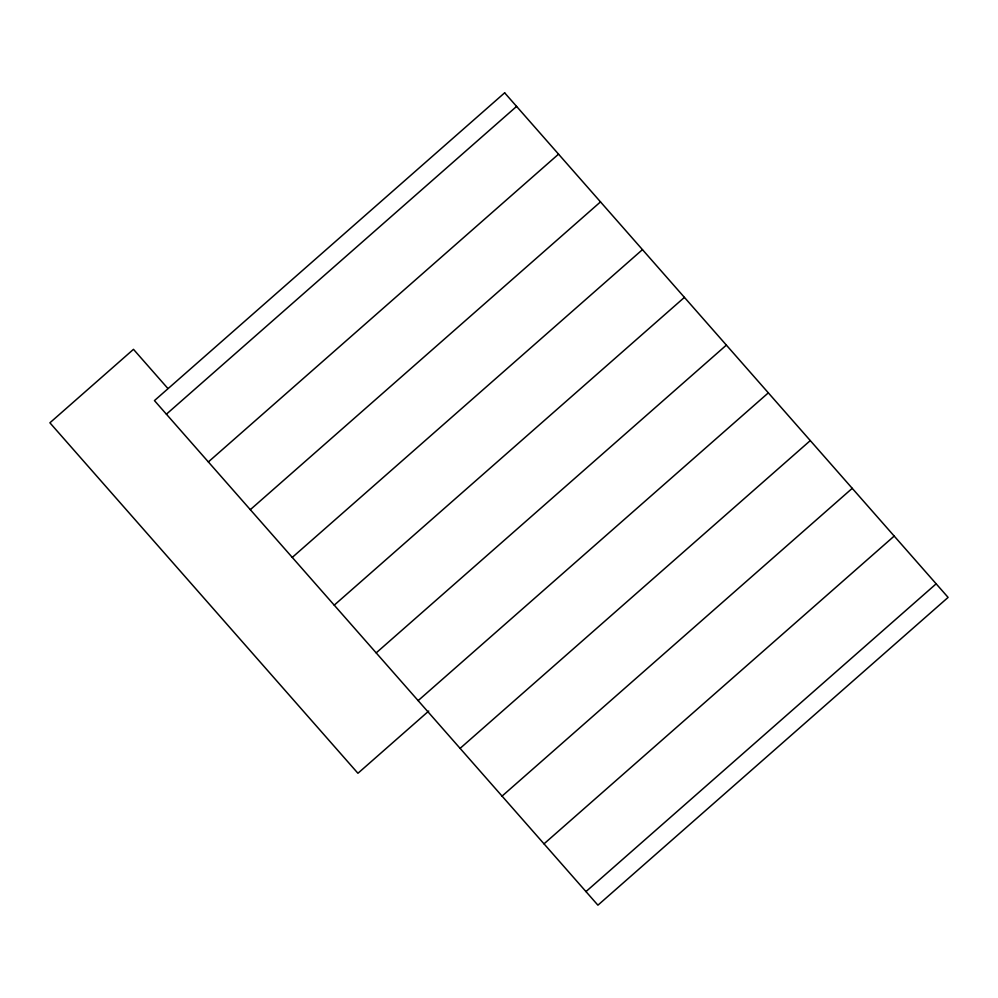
<?xml version="1.0" encoding="UTF-8"?>
<svg xmlns="http://www.w3.org/2000/svg" width="998" height="998" viewBox="0 0 998 998"><rect width="100%" height="100%" fill="white"/><g stroke="black" fill="none" stroke-linecap="round" stroke-linejoin="round"><path stroke-width="1.5" d="M166.404 414.182L516.59 106.412M208.357 461.924L558.543 154.154M250.311 509.666L600.497 201.895M292.264 557.408L642.462 249.637M334.23 605.15L684.416 297.379M376.184 652.879L726.369 345.121M418.137 700.621L768.335 392.85M428.741 711.038L357.933 773.275L49.9 422.803L133.483 349.337L167.851 388.447M460.103 748.363L810.289 440.592M502.056 796.105L852.242 488.334M544.01 843.846L894.196 536.076M585.976 891.588L936.161 583.818M504.651 92.826L154.453 400.597L597.914 905.174L948.1 597.403L504.651 92.826"/></g></svg>
